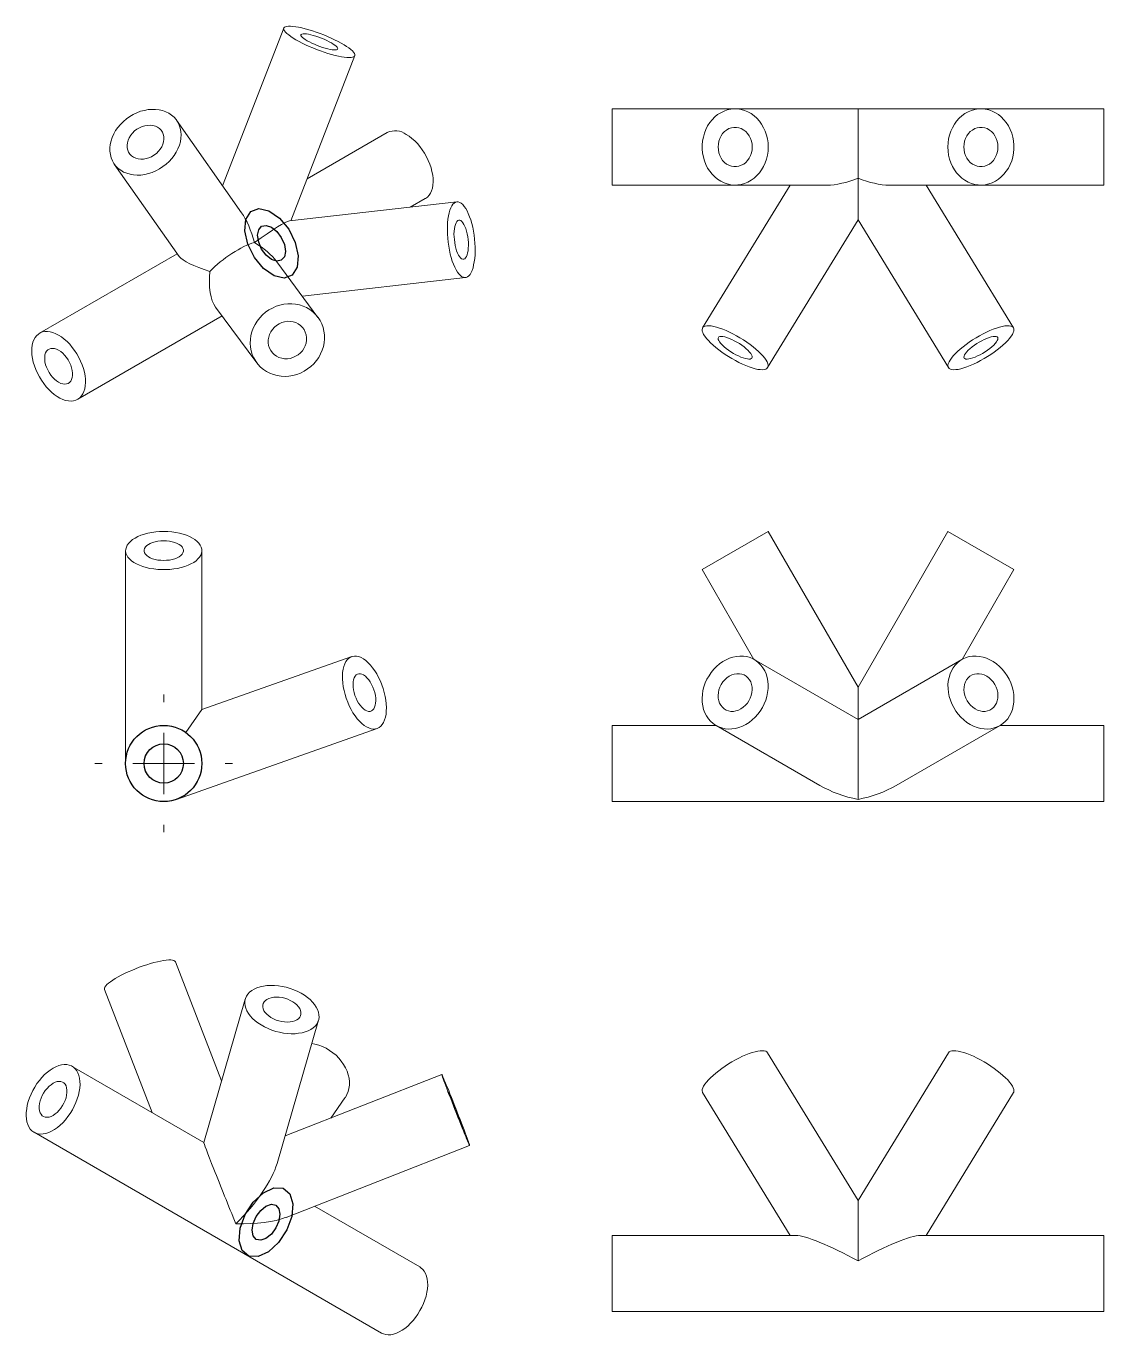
# Model space of a CAD drawing. Header units: millimetres. Extents: x 68 to 206, y 64 to 171.
# Drawn here: x 67.9 to 155.5, y 64.3 to 170.7 of the extents above; entities that cross this region are included whole.
import ezdxf

# ---------------------------------------------------------------- set-up
doc = ezdxf.new("R2010")
doc.units = ezdxf.units.MM

# ---------------------------------------------------------------- blocks, each defined once
blk = doc.blocks.new('SW_CENTERMARKSYMBOL_0')
at = {"color": 0, "linetype": 'Continuous', "lineweight": 0}
for p, q in [((0, 5), (0, 5.6)), ((0, 0), (0, 2.5)), ((-5, 0), (-5.6, 0)), ((0, 0), (-2.5, 0)), ((0, 0), (0, -2.5)), ((0, 0), (2.5, 0)), ((5, 0), (5.6, 0)), ((0, -5), (0, -5.6))]:
    blk.add_line(p, q, dxfattribs=at)

msp = doc.modelspace()

# ---------------------------------------------------------------- linework, layer by layer
at = {"color": 7, "linetype": 'Continuous', "lineweight": 15}
for p, q in [((88.82, 170.55), (83.84, 157.73)), ((89.39, 154.87), (94.6, 168.31)), ((125.55, 163.98), (115.55, 163.98)), ((115.55, 163.98), (115.55, 160.88)), ((135.55, 163.98), (125.55, 163.98)), ((145.55, 163.98), (135.55, 163.98)), ((135.55, 163.98), (135.55, 158.35)), ((155.55, 163.98), (145.55, 163.98)), ((155.55, 163.98), (155.55, 160.88)), ((85.39, 155.53), (80.1, 163.05)), ((97.23, 162.06), (90.71, 158.29)), ((115.55, 160.88), (115.55, 157.78)), ((155.55, 160.88), (155.55, 157.78)), ((75.03, 159.49), (80.32, 151.96)), ((115.55, 157.78), (125.55, 157.78)), ((130.01, 157.78), (122.9, 146.17)), ((125.55, 157.78), (133.01, 157.78)), ((135.55, 154.94), (135.55, 158.35)), ((138.08, 157.78), (145.55, 157.78)), ((148.19, 146.17), (141.08, 157.78)), ((145.55, 157.78), (155.55, 157.78)), ((99.11, 155.98), (100.33, 156.69)), ((102.9, 156.42), (89.28, 154.86)), ((128.19, 142.93), (135.55, 154.94)), ((135.55, 154.94), (142.9, 142.93)), ((80.15, 152.2), (68.95, 145.73)), ((91.6, 147.02), (88.25, 151.54)), ((90.33, 148.74), (103.61, 150.26)), ((72.05, 140.36), (83.8, 147.14)), ((83.27, 147.84), (86.63, 143.33)), ((128.23, 129.6), (122.86, 126.5)), ((135.55, 116.93), (128.23, 129.6)), ((142.86, 129.6), (135.55, 116.93)), ((142.86, 129.6), (148.23, 126.5)), ((75.95, 128.05), (75.95, 110.73)), ((82.15, 115.11), (82.15, 128.05)), ((122.86, 126.5), (127.08, 119.2)), ((144.02, 119.2), (148.23, 126.5)), ((94.35, 119.42), (82.15, 115.11)), ((135.55, 114.31), (127.1, 119.18)), ((144, 119.18), (135.55, 114.31)), ((135.55, 116.93), (135.55, 114.31)), ((80.84, 113.26), (82.15, 115.11)), ((135.55, 107.8), (135.55, 114.31)), ((80.08, 107.8), (96.41, 113.58)), ((123.98, 113.83), (115.55, 113.83)), ((115.55, 113.83), (115.55, 107.63)), ((124, 113.81), (132.45, 108.94)), ((138.65, 108.94), (147.1, 113.81)), ((155.55, 113.83), (147.11, 113.83)), ((155.55, 113.83), (155.55, 107.63)), ((115.55, 107.63), (155.55, 107.63)), ((83.76, 84.92), (80.01, 94.59)), ((74.23, 92.35), (78.12, 82.33)), ((85.69, 91.57), (82.31, 79.91)), ((88.27, 78.18), (91.65, 89.85)), ((135.55, 75.18), (128.19, 87.19)), ((142.9, 87.19), (135.55, 75.18)), ((82.31, 79.91), (71.6, 86.09)), ((101.68, 85.43), (88.92, 80.43)), ((92.65, 81.89), (93.8, 83.52)), ((122.9, 83.96), (130.01, 72.34)), ((141.08, 72.34), (148.19, 83.96)), ((68.5, 80.73), (96.78, 64.4)), ((89.01, 73.8), (103.94, 79.66)), ((99.88, 69.77), (91.32, 74.71)), ((135.55, 70.28), (135.55, 75.18)), ((130.48, 72.34), (115.55, 72.34)), ((115.55, 72.34), (115.55, 66.14)), ((155.55, 72.34), (140.61, 72.34)), ((155.55, 72.34), (155.55, 66.14)), ((115.55, 66.14), (135.55, 66.14)), ((135.55, 66.14), (155.55, 66.14))]:
    msp.add_line(p, q, dxfattribs=at)
at = {"color": 7, "linetype": 'Continuous', "lineweight": 15, "flags": 128}
for points in [[(89.81, 169.6), (90.06, 169.47), (90.32, 169.33), (90.6, 169.2), (90.89, 169.06), (91.19, 168.94), (91.49, 168.81), (91.8, 168.7), (92.11, 168.59), (92.41, 168.49), (92.71, 168.41), (92.99, 168.33), (93.26, 168.27), (93.51, 168.22), (93.74, 168.18), (93.95, 168.16), (94.13, 168.16), (94.29, 168.16), (94.42, 168.18), (94.51, 168.22), (94.58, 168.27), (94.61, 168.33), (94.6, 168.41), (94.57, 168.49), (94.5, 168.59), (94.41, 168.7), (94.28, 168.81), (94.12, 168.94), (93.93, 169.06), (93.72, 169.2), (93.49, 169.33), (93.24, 169.47), (92.96, 169.6), (92.68, 169.73), (92.38, 169.86), (92.08, 169.99), (91.77, 170.11), (91.46, 170.22), (91.16, 170.32), (90.86, 170.41), (90.57, 170.5), (90.29, 170.56), (90.03, 170.62), (89.79, 170.66), (89.57, 170.69), (89.37, 170.71), (89.2, 170.71), (89.06, 170.69), (88.95, 170.66), (88.87, 170.62), (88.83, 170.57), (88.81, 170.5), (88.83, 170.42), (88.88, 170.32), (88.96, 170.22), (89.08, 170.11), (89.22, 169.99), (89.39, 169.87), (89.59, 169.74), (89.81, 169.6)], [(90.73, 169.52), (90.91, 169.42), (91.11, 169.32), (91.32, 169.23), (91.54, 169.14), (91.76, 169.05), (91.98, 168.98), (92.2, 168.91), (92.41, 168.86), (92.6, 168.81), (92.77, 168.79), (92.91, 168.77), (93.03, 168.78), (93.12, 168.79), (93.18, 168.82), (93.21, 168.87), (93.2, 168.92), (93.16, 168.99), (93.08, 169.07), (92.98, 169.16), (92.85, 169.25), (92.69, 169.34), (92.51, 169.44), (92.31, 169.54), (92.1, 169.64), (91.88, 169.73), (91.66, 169.81), (91.44, 169.89), (91.22, 169.95), (91.01, 170.01), (90.83, 170.05), (90.66, 170.08), (90.51, 170.09), (90.39, 170.09), (90.3, 170.07), (90.24, 170.04), (90.21, 170), (90.22, 169.94), (90.26, 169.87), (90.34, 169.79), (90.44, 169.71), (90.57, 169.62), (90.73, 169.52)], [(79.47, 163.63), (79.69, 163.48), (79.89, 163.31), (80.06, 163.11), (80.2, 162.9), (80.32, 162.66), (80.4, 162.41), (80.45, 162.14), (80.47, 161.87), (80.45, 161.59), (80.41, 161.31), (80.33, 161.02), (80.21, 160.74), (80.07, 160.46), (79.9, 160.19), (79.71, 159.94), (79.49, 159.7), (79.25, 159.48), (78.99, 159.28), (78.71, 159.1), (78.42, 158.94), (78.12, 158.81), (77.81, 158.71), (77.51, 158.64), (77.2, 158.6), (76.89, 158.59), (76.6, 158.61), (76.31, 158.66), (76.04, 158.74), (75.79, 158.84), (75.56, 158.98), (75.35, 159.14), (75.16, 159.32), (75, 159.53), (74.87, 159.76), (74.77, 160), (74.71, 160.26), (74.67, 160.53), (74.67, 160.8), (74.7, 161.09), (74.77, 161.37), (74.86, 161.66), (74.99, 161.94), (75.14, 162.21), (75.33, 162.47), (75.53, 162.72), (75.77, 162.95), (76.02, 163.16), (76.29, 163.35), (76.57, 163.52), (76.87, 163.66), (77.17, 163.78), (77.48, 163.86), (77.78, 163.92), (78.09, 163.94), (78.39, 163.94), (78.68, 163.91), (78.96, 163.84), (79.22, 163.75), (79.47, 163.63)], [(128.23, 160.88), (128.22, 160.55), (128.17, 160.22), (128.09, 159.9), (127.99, 159.6), (127.86, 159.3), (127.7, 159.03), (127.52, 158.78), (127.31, 158.55), (127.09, 158.34), (126.85, 158.17), (126.59, 158.02), (126.32, 157.91), (126.04, 157.83), (125.76, 157.79), (125.47, 157.78), (125.19, 157.81), (124.91, 157.87), (124.64, 157.96), (124.37, 158.09), (124.12, 158.25), (123.89, 158.44), (123.67, 158.66), (123.48, 158.9), (123.31, 159.16), (123.16, 159.45), (123.05, 159.75), (122.96, 160.06), (122.9, 160.39), (122.86, 160.71), (122.86, 161.04), (122.9, 161.37), (122.96, 161.69), (123.05, 162.01), (123.16, 162.31), (123.31, 162.59), (123.48, 162.86), (123.67, 163.1), (123.89, 163.32), (124.12, 163.51), (124.37, 163.67), (124.64, 163.79), (124.91, 163.89), (125.19, 163.95), (125.47, 163.98), (125.76, 163.97), (126.04, 163.92), (126.32, 163.85), (126.59, 163.73), (126.85, 163.59), (127.09, 163.41), (127.31, 163.21), (127.52, 162.98), (127.7, 162.73), (127.86, 162.45), (127.99, 162.16), (128.09, 161.85), (128.17, 161.53), (128.22, 161.21), (128.23, 160.88)], [(142.86, 160.88), (142.88, 160.55), (142.92, 160.22), (143, 159.9), (143.1, 159.6), (143.23, 159.3), (143.39, 159.03), (143.57, 158.78), (143.78, 158.55), (144, 158.34), (144.24, 158.17), (144.5, 158.02), (144.77, 157.91), (145.05, 157.83), (145.33, 157.79), (145.62, 157.78), (145.9, 157.81), (146.18, 157.87), (146.46, 157.96), (146.72, 158.09), (146.97, 158.25), (147.2, 158.44), (147.42, 158.66), (147.61, 158.9), (147.78, 159.16), (147.93, 159.45), (148.05, 159.75), (148.14, 160.06), (148.2, 160.39), (148.23, 160.71), (148.23, 161.04), (148.2, 161.37), (148.14, 161.69), (148.05, 162.01), (147.93, 162.31), (147.78, 162.59), (147.61, 162.86), (147.42, 163.1), (147.2, 163.32), (146.97, 163.51), (146.72, 163.67), (146.46, 163.79), (146.18, 163.89), (145.9, 163.95), (145.62, 163.98), (145.33, 163.97), (145.05, 163.92), (144.77, 163.85), (144.5, 163.73), (144.24, 163.59), (144, 163.41), (143.78, 163.21), (143.57, 162.98), (143.39, 162.73), (143.23, 162.45), (143.1, 162.16), (143, 161.85), (142.92, 161.53), (142.88, 161.21), (142.86, 160.88)], [(78.55, 162.49), (78.71, 162.38), (78.84, 162.24), (78.94, 162.08), (79.01, 161.91), (79.06, 161.72), (79.06, 161.52), (79.04, 161.31), (78.98, 161.11), (78.89, 160.9), (78.77, 160.71), (78.62, 160.53), (78.45, 160.36), (78.26, 160.21), (78.06, 160.09), (77.84, 160), (77.62, 159.93), (77.4, 159.89), (77.18, 159.89), (76.97, 159.91), (76.77, 159.97), (76.59, 160.05), (76.43, 160.16), (76.3, 160.3), (76.19, 160.45), (76.12, 160.63), (76.08, 160.82), (76.07, 161.02), (76.1, 161.22), (76.16, 161.43), (76.25, 161.63), (76.37, 161.83), (76.51, 162.01), (76.68, 162.18), (76.87, 162.32), (77.08, 162.44), (77.29, 162.54), (77.52, 162.61), (77.74, 162.64), (77.96, 162.65), (78.17, 162.63), (78.37, 162.57), (78.55, 162.49)], [(98.78, 161.9), (99.01, 161.75), (99.24, 161.58), (99.47, 161.38), (99.69, 161.15), (99.89, 160.91), (100.09, 160.65), (100.27, 160.37), (100.43, 160.09), (100.57, 159.79), (100.7, 159.49), (100.8, 159.19), (100.88, 158.89), (100.94, 158.6), (100.97, 158.31), (100.97, 158.04), (100.95, 157.78), (100.91, 157.54), (100.84, 157.32), (100.75, 157.13), (100.64, 156.96), (100.51, 156.81), (100.35, 156.7), (100.33, 156.69)], [(126.93, 160.88), (126.92, 160.64), (126.87, 160.41), (126.79, 160.18), (126.69, 159.98), (126.56, 159.79), (126.41, 159.63), (126.24, 159.49), (126.05, 159.39), (125.85, 159.32), (125.65, 159.28), (125.44, 159.28), (125.24, 159.32), (125.04, 159.39), (124.85, 159.49), (124.68, 159.63), (124.53, 159.79), (124.4, 159.98), (124.3, 160.18), (124.22, 160.41), (124.18, 160.64), (124.16, 160.88), (124.18, 161.12), (124.22, 161.35), (124.3, 161.57), (124.4, 161.78), (124.53, 161.97), (124.68, 162.13), (124.85, 162.26), (125.04, 162.37), (125.24, 162.44), (125.44, 162.47), (125.65, 162.47), (125.85, 162.44), (126.05, 162.37), (126.24, 162.26), (126.41, 162.13), (126.56, 161.97), (126.69, 161.78), (126.79, 161.57), (126.87, 161.35), (126.92, 161.12), (126.93, 160.88)], [(144.16, 160.88), (144.18, 160.64), (144.22, 160.41), (144.3, 160.18), (144.4, 159.98), (144.53, 159.79), (144.68, 159.63), (144.85, 159.49), (145.04, 159.39), (145.24, 159.32), (145.44, 159.28), (145.65, 159.28), (145.85, 159.32), (146.05, 159.39), (146.24, 159.49), (146.41, 159.63), (146.56, 159.79), (146.69, 159.98), (146.79, 160.18), (146.87, 160.41), (146.92, 160.64), (146.93, 160.88), (146.92, 161.12), (146.87, 161.35), (146.79, 161.57), (146.69, 161.78), (146.56, 161.97), (146.41, 162.13), (146.24, 162.26), (146.05, 162.37), (145.85, 162.44), (145.65, 162.47), (145.44, 162.47), (145.24, 162.44), (145.04, 162.37), (144.85, 162.26), (144.68, 162.13), (144.53, 161.97), (144.4, 161.78), (144.3, 161.57), (144.22, 161.35), (144.18, 161.12), (144.16, 160.88)], [(102.53, 151.6), (102.63, 151.34), (102.73, 151.1), (102.84, 150.89), (102.96, 150.7), (103.07, 150.55), (103.19, 150.42), (103.31, 150.33), (103.43, 150.28), (103.55, 150.26), (103.67, 150.27), (103.78, 150.32), (103.88, 150.4), (103.98, 150.51), (104.07, 150.66), (104.15, 150.84), (104.22, 151.05), (104.27, 151.28), (104.32, 151.53), (104.36, 151.81), (104.38, 152.1), (104.39, 152.41), (104.39, 152.73), (104.37, 153.05), (104.34, 153.38), (104.3, 153.71), (104.25, 154.03), (104.19, 154.35), (104.11, 154.65), (104.03, 154.94), (103.93, 155.21), (103.83, 155.46), (103.73, 155.69), (103.62, 155.88), (103.5, 156.05), (103.38, 156.19), (103.26, 156.3), (103.14, 156.37), (103.02, 156.41), (102.9, 156.42), (102.79, 156.39), (102.68, 156.32), (102.58, 156.22), (102.49, 156.09), (102.41, 155.93), (102.33, 155.73), (102.27, 155.52), (102.21, 155.27), (102.17, 155), (102.14, 154.72), (102.13, 154.42), (102.13, 154.11), (102.13, 153.78), (102.16, 153.46), (102.19, 153.13), (102.24, 152.8), (102.3, 152.48), (102.36, 152.17), (102.44, 151.88), (102.53, 151.6)], [(102.88, 152.44), (102.82, 152.65), (102.77, 152.87), (102.73, 153.1), (102.7, 153.34), (102.68, 153.57), (102.67, 153.8), (102.68, 154.03), (102.7, 154.23), (102.74, 154.42), (102.78, 154.58), (102.84, 154.71), (102.9, 154.82), (102.98, 154.89), (103.06, 154.92), (103.14, 154.92), (103.23, 154.89), (103.31, 154.82), (103.4, 154.72), (103.48, 154.58), (103.56, 154.42), (103.63, 154.24), (103.69, 154.03), (103.75, 153.81), (103.79, 153.58), (103.82, 153.34), (103.84, 153.1), (103.84, 152.87), (103.83, 152.65), (103.81, 152.44), (103.78, 152.26), (103.73, 152.1), (103.68, 151.96), (103.61, 151.86), (103.54, 151.79), (103.46, 151.75), (103.38, 151.75), (103.29, 151.79), (103.2, 151.86), (103.11, 151.96), (103.03, 152.09), (102.95, 152.25), (102.88, 152.44)], [(92.13, 145.59), (92.13, 145.28), (92.11, 144.96), (92.04, 144.65), (91.95, 144.35), (91.82, 144.05), (91.66, 143.76), (91.47, 143.5), (91.26, 143.25), (91.02, 143.02), (90.76, 142.82), (90.48, 142.64), (90.19, 142.49), (89.88, 142.38), (89.56, 142.29), (89.24, 142.24), (88.92, 142.22), (88.6, 142.23), (88.29, 142.28), (87.98, 142.36), (87.69, 142.47), (87.42, 142.61), (87.16, 142.79), (86.93, 142.98), (86.72, 143.21), (86.54, 143.45), (86.38, 143.72), (86.26, 144), (86.17, 144.29), (86.12, 144.6), (86.09, 144.91), (86.11, 145.23), (86.15, 145.54), (86.23, 145.85), (86.34, 146.15), (86.49, 146.44), (86.66, 146.72), (86.86, 146.98), (87.09, 147.22), (87.34, 147.43), (87.61, 147.62), (87.9, 147.78), (88.2, 147.92), (88.51, 148.02), (88.83, 148.09), (89.15, 148.12), (89.47, 148.13), (89.78, 148.1), (90.09, 148.03), (90.39, 147.94), (90.68, 147.81), (90.94, 147.65), (91.19, 147.47), (91.41, 147.25), (91.61, 147.02), (91.77, 146.76), (91.91, 146.49), (92.02, 146.2), (92.09, 145.9), (92.13, 145.59)], [(70.5, 145.57), (70.73, 145.43), (70.96, 145.25), (71.19, 145.05), (71.4, 144.83), (71.61, 144.58), (71.8, 144.32), (71.98, 144.04), (72.15, 143.76), (72.29, 143.46), (72.41, 143.16), (72.52, 142.86), (72.6, 142.56), (72.65, 142.27), (72.68, 141.98), (72.69, 141.71), (72.67, 141.45), (72.63, 141.21), (72.56, 140.99), (72.47, 140.8), (72.36, 140.63), (72.22, 140.48), (72.07, 140.37), (71.9, 140.29), (71.71, 140.23), (71.51, 140.21), (71.3, 140.22), (71.07, 140.27), (70.85, 140.34), (70.61, 140.45), (70.38, 140.58), (70.15, 140.75), (69.92, 140.93), (69.7, 141.15), (69.49, 141.38), (69.29, 141.63), (69.1, 141.9), (68.93, 142.18), (68.77, 142.48), (68.64, 142.77), (68.53, 143.07), (68.43, 143.37), (68.37, 143.67), (68.32, 143.96), (68.31, 144.24), (68.31, 144.51), (68.34, 144.76), (68.4, 144.99), (68.48, 145.19), (68.58, 145.38), (68.7, 145.53), (68.85, 145.66), (69.01, 145.76), (69.19, 145.83), (69.38, 145.87), (69.59, 145.87), (69.81, 145.84), (70.03, 145.78), (70.26, 145.69), (70.5, 145.57)], [(87.56, 144.96), (87.59, 144.73), (87.66, 144.52), (87.76, 144.32), (87.89, 144.14), (88.05, 143.99), (88.23, 143.86), (88.43, 143.76), (88.65, 143.69), (88.87, 143.65), (89.11, 143.65), (89.34, 143.68), (89.57, 143.75), (89.78, 143.85), (89.99, 143.97), (90.17, 144.13), (90.33, 144.3), (90.46, 144.5), (90.56, 144.71), (90.63, 144.93), (90.67, 145.16), (90.67, 145.39), (90.64, 145.61), (90.57, 145.82), (90.47, 146.02), (90.34, 146.2), (90.18, 146.36), (90, 146.49), (89.8, 146.59), (89.58, 146.66), (89.36, 146.69), (89.12, 146.7), (88.89, 146.66), (88.66, 146.6), (88.45, 146.5), (88.24, 146.37), (88.06, 146.22), (87.9, 146.04), (87.77, 145.85), (87.67, 145.63), (87.6, 145.41), (87.56, 145.18), (87.56, 144.96)], [(128.19, 142.93), (128.12, 142.86), (128.03, 142.8), (127.91, 142.77), (127.76, 142.76), (127.59, 142.77), (127.39, 142.79), (127.17, 142.84), (126.94, 142.91), (126.68, 142.99), (126.42, 143.1), (126.14, 143.22), (125.86, 143.35), (125.58, 143.5), (125.29, 143.66), (125.01, 143.83), (124.73, 144.01), (124.46, 144.19), (124.21, 144.38), (123.97, 144.57), (123.75, 144.76), (123.55, 144.95), (123.37, 145.13), (123.21, 145.31), (123.08, 145.48), (122.98, 145.63), (122.91, 145.78), (122.87, 145.91), (122.86, 146.03), (122.88, 146.12), (122.93, 146.21), (123.01, 146.27), (123.12, 146.31), (123.25, 146.33), (123.42, 146.34), (123.6, 146.32), (123.81, 146.28), (124.04, 146.22), (124.28, 146.15), (124.54, 146.05), (124.81, 145.94), (125.09, 145.82), (125.37, 145.67), (125.66, 145.52), (125.94, 145.35), (126.22, 145.18), (126.49, 145), (126.76, 144.81), (127, 144.62), (127.24, 144.43), (127.45, 144.24), (127.64, 144.06), (127.81, 143.88), (127.95, 143.7), (128.06, 143.54), (128.15, 143.39), (128.2, 143.25), (128.23, 143.13), (128.22, 143.02), (128.19, 142.93)], [(142.9, 142.93), (142.97, 142.86), (143.06, 142.8), (143.18, 142.77), (143.33, 142.76), (143.51, 142.77), (143.7, 142.79), (143.92, 142.84), (144.16, 142.91), (144.41, 142.99), (144.67, 143.1), (144.95, 143.22), (145.23, 143.35), (145.52, 143.5), (145.8, 143.66), (146.08, 143.83), (146.36, 144.01), (146.63, 144.19), (146.88, 144.38), (147.12, 144.57), (147.34, 144.76), (147.55, 144.95), (147.73, 145.13), (147.88, 145.31), (148.01, 145.48), (148.11, 145.63), (148.18, 145.78), (148.22, 145.91), (148.23, 146.03), (148.21, 146.12), (148.16, 146.21), (148.08, 146.27), (147.97, 146.31), (147.84, 146.33), (147.68, 146.34), (147.49, 146.32), (147.28, 146.28), (147.06, 146.22), (146.81, 146.15), (146.55, 146.05), (146.28, 145.94), (146, 145.82), (145.72, 145.67), (145.43, 145.52), (145.15, 145.35), (144.87, 145.18), (144.6, 145), (144.34, 144.81), (144.09, 144.62), (143.86, 144.43), (143.64, 144.24), (143.45, 144.06), (143.29, 143.88), (143.15, 143.7), (143.03, 143.54), (142.95, 143.39), (142.89, 143.25), (142.86, 143.13), (142.87, 143.02), (142.9, 142.93)], [(124.18, 145.38), (124.16, 145.32), (124.17, 145.23), (124.21, 145.13), (124.28, 145.02), (124.38, 144.89), (124.51, 144.76), (124.65, 144.62), (124.82, 144.49), (125.01, 144.35), (125.2, 144.22), (125.41, 144.09), (125.61, 143.98), (125.82, 143.88), (126.02, 143.79), (126.21, 143.72), (126.38, 143.67), (126.54, 143.64), (126.67, 143.62), (126.78, 143.63), (126.86, 143.66), (126.91, 143.71), (126.93, 143.78), (126.92, 143.87), (126.88, 143.97), (126.81, 144.08), (126.71, 144.2), (126.59, 144.34), (126.44, 144.47), (126.27, 144.61), (126.08, 144.75), (125.89, 144.88), (125.68, 145), (125.48, 145.12), (125.27, 145.22), (125.07, 145.31), (124.88, 145.38), (124.71, 145.43), (124.55, 145.46), (124.42, 145.47), (124.31, 145.46), (124.23, 145.43), (124.18, 145.38)], [(144.18, 143.71), (144.16, 143.78), (144.17, 143.87), (144.21, 143.97), (144.28, 144.08), (144.38, 144.2), (144.51, 144.34), (144.65, 144.47), (144.82, 144.61), (145.01, 144.75), (145.2, 144.88), (145.41, 145), (145.61, 145.12), (145.82, 145.22), (146.02, 145.31), (146.21, 145.38), (146.38, 145.43), (146.54, 145.46), (146.67, 145.47), (146.78, 145.46), (146.86, 145.43), (146.91, 145.38), (146.93, 145.32), (146.92, 145.23), (146.88, 145.13), (146.81, 145.02), (146.71, 144.89), (146.59, 144.76), (146.44, 144.62), (146.27, 144.49), (146.08, 144.35), (145.89, 144.22), (145.68, 144.09), (145.48, 143.98), (145.27, 143.88), (145.07, 143.79), (144.88, 143.72), (144.71, 143.67), (144.55, 143.64), (144.42, 143.62), (144.31, 143.63), (144.23, 143.66), (144.18, 143.71)], [(70.5, 144.35), (70.67, 144.24), (70.83, 144.1), (70.99, 143.94), (71.13, 143.75), (71.27, 143.56), (71.38, 143.35), (71.48, 143.13), (71.55, 142.91), (71.6, 142.7), (71.63, 142.49), (71.63, 142.29), (71.6, 142.12), (71.55, 141.96), (71.48, 141.82), (71.38, 141.72), (71.27, 141.64), (71.13, 141.6), (70.99, 141.58), (70.83, 141.6), (70.67, 141.65), (70.5, 141.74), (70.33, 141.85), (70.16, 141.99), (70.01, 142.15), (69.86, 142.33), (69.73, 142.53), (69.61, 142.74), (69.52, 142.96), (69.44, 143.17), (69.39, 143.39), (69.37, 143.6), (69.37, 143.79), (69.39, 143.97), (69.44, 144.13), (69.52, 144.26), (69.61, 144.37), (69.73, 144.44), (69.86, 144.49), (70.01, 144.5), (70.16, 144.48), (70.33, 144.43), (70.5, 144.35)], [(79.05, 129.6), (79.38, 129.59), (79.71, 129.56), (80.03, 129.52), (80.33, 129.46), (80.63, 129.38), (80.9, 129.29), (81.15, 129.19), (81.38, 129.07), (81.59, 128.94), (81.76, 128.8), (81.91, 128.65), (82.02, 128.49), (82.1, 128.33), (82.14, 128.17), (82.15, 128.01), (82.12, 127.84), (82.06, 127.68), (81.97, 127.52), (81.84, 127.37), (81.68, 127.22), (81.49, 127.09), (81.27, 126.97), (81.03, 126.85), (80.77, 126.75), (80.48, 126.67), (80.18, 126.6), (79.87, 126.55), (79.54, 126.52), (79.22, 126.5), (78.89, 126.5), (78.56, 126.52), (78.24, 126.55), (77.92, 126.6), (77.62, 126.67), (77.34, 126.75), (77.07, 126.85), (76.83, 126.97), (76.61, 127.09), (76.42, 127.22), (76.26, 127.37), (76.14, 127.52), (76.04, 127.68), (75.98, 127.84), (75.95, 128.01), (75.96, 128.17), (76.01, 128.33), (76.08, 128.49), (76.2, 128.65), (76.34, 128.8), (76.51, 128.94), (76.72, 129.07), (76.95, 129.19), (77.2, 129.29), (77.48, 129.38), (77.77, 129.46), (78.08, 129.52), (78.4, 129.56), (78.72, 129.59), (79.05, 129.6)], [(79.05, 128.85), (79.29, 128.84), (79.52, 128.81), (79.75, 128.77), (79.95, 128.71), (80.14, 128.63), (80.3, 128.55), (80.44, 128.45), (80.54, 128.34), (80.61, 128.22), (80.65, 128.11), (80.65, 127.99), (80.61, 127.87), (80.54, 127.75), (80.44, 127.65), (80.3, 127.55), (80.14, 127.46), (79.95, 127.39), (79.75, 127.33), (79.52, 127.28), (79.29, 127.26), (79.05, 127.25), (78.81, 127.26), (78.58, 127.28), (78.36, 127.33), (78.15, 127.39), (77.96, 127.46), (77.8, 127.55), (77.67, 127.65), (77.56, 127.75), (77.49, 127.87), (77.46, 127.99), (77.46, 128.11), (77.49, 128.22), (77.56, 128.34), (77.67, 128.45), (77.8, 128.55), (77.96, 128.63), (78.15, 128.71), (78.36, 128.77), (78.58, 128.81), (78.81, 128.84), (79.05, 128.85)], [(97, 116.5), (97.07, 116.18), (97.12, 115.87), (97.16, 115.57), (97.17, 115.27), (97.16, 114.99), (97.14, 114.73), (97.09, 114.49), (97.02, 114.27), (96.94, 114.07), (96.83, 113.9), (96.71, 113.77), (96.58, 113.66), (96.43, 113.58), (96.27, 113.54), (96.1, 113.53), (95.92, 113.56), (95.74, 113.62), (95.55, 113.71), (95.36, 113.83), (95.17, 113.98), (94.98, 114.17), (94.8, 114.37), (94.62, 114.61), (94.45, 114.86), (94.3, 115.13), (94.15, 115.42), (94.02, 115.72), (93.9, 116.03), (93.81, 116.34), (93.72, 116.66), (93.66, 116.97), (93.62, 117.28), (93.6, 117.58), (93.59, 117.87), (93.61, 118.14), (93.65, 118.39), (93.71, 118.63), (93.78, 118.83), (93.88, 119.02), (93.99, 119.17), (94.11, 119.29), (94.26, 119.38), (94.41, 119.44), (94.58, 119.47), (94.75, 119.46), (94.93, 119.42), (95.12, 119.34), (95.31, 119.23), (95.5, 119.1), (95.69, 118.93), (95.87, 118.73), (96.05, 118.51), (96.23, 118.27), (96.39, 118.01), (96.54, 117.73), (96.68, 117.43), (96.8, 117.13), (96.91, 116.82), (97, 116.5)], [(128.19, 116.5), (128.12, 116.18), (128.03, 115.87), (127.91, 115.57), (127.76, 115.27), (127.59, 114.99), (127.39, 114.73), (127.17, 114.49), (126.94, 114.27), (126.68, 114.07), (126.42, 113.9), (126.14, 113.77), (125.86, 113.66), (125.58, 113.58), (125.29, 113.54), (125.01, 113.53), (124.73, 113.56), (124.46, 113.62), (124.21, 113.71), (123.97, 113.83), (123.75, 113.98), (123.55, 114.17), (123.37, 114.37), (123.21, 114.61), (123.08, 114.86), (122.98, 115.13), (122.91, 115.42), (122.87, 115.72), (122.86, 116.03), (122.88, 116.34), (122.93, 116.66), (123.01, 116.97), (123.12, 117.28), (123.25, 117.58), (123.42, 117.87), (123.6, 118.14), (123.81, 118.39), (124.04, 118.63), (124.28, 118.83), (124.54, 119.02), (124.81, 119.17), (125.09, 119.29), (125.37, 119.38), (125.66, 119.44), (125.94, 119.47), (126.22, 119.46), (126.49, 119.42), (126.76, 119.34), (127, 119.23), (127.24, 119.1), (127.45, 118.93), (127.64, 118.73), (127.81, 118.51), (127.95, 118.27), (128.06, 118.01), (128.15, 117.73), (128.2, 117.43), (128.23, 117.13), (128.22, 116.82), (128.19, 116.5)], [(142.9, 116.5), (142.97, 116.18), (143.06, 115.87), (143.18, 115.57), (143.33, 115.27), (143.51, 114.99), (143.7, 114.73), (143.92, 114.49), (144.16, 114.27), (144.41, 114.07), (144.67, 113.9), (144.95, 113.77), (145.23, 113.66), (145.52, 113.58), (145.8, 113.54), (146.08, 113.53), (146.36, 113.56), (146.63, 113.62), (146.88, 113.71), (147.12, 113.83), (147.34, 113.98), (147.55, 114.17), (147.73, 114.37), (147.88, 114.61), (148.01, 114.86), (148.11, 115.13), (148.18, 115.42), (148.22, 115.72), (148.23, 116.03), (148.21, 116.34), (148.16, 116.66), (148.08, 116.97), (147.97, 117.28), (147.84, 117.58), (147.68, 117.87), (147.49, 118.14), (147.28, 118.39), (147.06, 118.63), (146.81, 118.83), (146.55, 119.02), (146.28, 119.17), (146, 119.29), (145.72, 119.38), (145.43, 119.44), (145.15, 119.47), (144.87, 119.46), (144.6, 119.42), (144.34, 119.34), (144.09, 119.23), (143.86, 119.1), (143.64, 118.93), (143.45, 118.73), (143.29, 118.51), (143.15, 118.27), (143.03, 118.01), (142.95, 117.73), (142.89, 117.43), (142.86, 117.13), (142.87, 116.82), (142.9, 116.5)], [(94.55, 116.5), (94.61, 116.27), (94.7, 116.05), (94.8, 115.83), (94.91, 115.64), (95.04, 115.46), (95.17, 115.3), (95.3, 115.17), (95.44, 115.07), (95.58, 115.01), (95.71, 114.97), (95.84, 114.97), (95.95, 115.01), (96.05, 115.07), (96.14, 115.17), (96.21, 115.3), (96.26, 115.46), (96.29, 115.64), (96.31, 115.83), (96.3, 116.05), (96.27, 116.27), (96.22, 116.5), (96.15, 116.73), (96.06, 116.95), (95.96, 117.16), (95.85, 117.36), (95.73, 117.54), (95.59, 117.7), (95.46, 117.83), (95.32, 117.93), (95.18, 117.99), (95.05, 118.03), (94.93, 118.03), (94.81, 117.99), (94.71, 117.93), (94.62, 117.83), (94.55, 117.7), (94.5, 117.54), (94.47, 117.36), (94.46, 117.16), (94.47, 116.95), (94.5, 116.73), (94.55, 116.5)], [(124.18, 116.5), (124.16, 116.27), (124.17, 116.05), (124.21, 115.83), (124.28, 115.64), (124.38, 115.46), (124.51, 115.3), (124.65, 115.17), (124.82, 115.07), (125.01, 115.01), (125.2, 114.97), (125.41, 114.97), (125.61, 115.01), (125.82, 115.07), (126.02, 115.17), (126.21, 115.3), (126.38, 115.46), (126.54, 115.64), (126.67, 115.83), (126.78, 116.05), (126.86, 116.27), (126.91, 116.5), (126.93, 116.73), (126.92, 116.95), (126.88, 117.16), (126.81, 117.36), (126.71, 117.54), (126.59, 117.7), (126.44, 117.83), (126.27, 117.93), (126.08, 117.99), (125.89, 118.03), (125.68, 118.03), (125.48, 117.99), (125.27, 117.93), (125.07, 117.83), (124.88, 117.7), (124.71, 117.54), (124.55, 117.36), (124.42, 117.16), (124.31, 116.95), (124.23, 116.73), (124.18, 116.5)], [(144.18, 116.5), (144.16, 116.73), (144.17, 116.95), (144.21, 117.16), (144.28, 117.36), (144.38, 117.54), (144.51, 117.7), (144.65, 117.83), (144.82, 117.93), (145.01, 117.99), (145.2, 118.03), (145.41, 118.03), (145.61, 117.99), (145.82, 117.93), (146.02, 117.83), (146.21, 117.7), (146.38, 117.54), (146.54, 117.36), (146.67, 117.16), (146.78, 116.95), (146.86, 116.73), (146.91, 116.5), (146.93, 116.27), (146.92, 116.05), (146.88, 115.83), (146.81, 115.64), (146.71, 115.46), (146.59, 115.3), (146.44, 115.17), (146.27, 115.07), (146.08, 115.01), (145.89, 114.97), (145.68, 114.97), (145.48, 115.01), (145.27, 115.07), (145.07, 115.17), (144.88, 115.3), (144.71, 115.46), (144.55, 115.64), (144.42, 115.83), (144.31, 116.05), (144.23, 116.27), (144.18, 116.5)], [(80.01, 94.59), (80.01, 94.6), (79.96, 94.66), (79.88, 94.7), (79.77, 94.73), (79.63, 94.75), (79.46, 94.75), (79.26, 94.73), (79.04, 94.7), (78.8, 94.66), (78.54, 94.6), (78.26, 94.53), (77.97, 94.45), (77.67, 94.36), (77.37, 94.26), (77.06, 94.15), (76.75, 94.03), (76.45, 93.9), (76.15, 93.77), (75.87, 93.64), (75.6, 93.5), (75.34, 93.37), (75.11, 93.23), (74.9, 93.1), (74.71, 92.97), (74.55, 92.85), (74.43, 92.74), (74.33, 92.63), (74.26, 92.53), (74.23, 92.45), (74.22, 92.37), (74.23, 92.35)], [(91.68, 90.29), (91.69, 90.09), (91.66, 89.89), (91.6, 89.71), (91.5, 89.53), (91.37, 89.37), (91.21, 89.23), (91.02, 89.1), (90.81, 88.99), (90.57, 88.9), (90.31, 88.82), (90.03, 88.78), (89.74, 88.75), (89.43, 88.74), (89.12, 88.76), (88.8, 88.8), (88.48, 88.86), (88.16, 88.94), (87.84, 89.04), (87.54, 89.16), (87.25, 89.3), (86.97, 89.46), (86.72, 89.62), (86.48, 89.8), (86.27, 89.99), (86.09, 90.19), (85.94, 90.4), (85.82, 90.61), (85.73, 90.82), (85.67, 91.02), (85.65, 91.23), (85.66, 91.43), (85.7, 91.62), (85.78, 91.8), (85.9, 91.97), (86.04, 92.12), (86.21, 92.26), (86.42, 92.38), (86.64, 92.48), (86.89, 92.56), (87.16, 92.62), (87.45, 92.66), (87.75, 92.67), (88.06, 92.67), (88.38, 92.64), (88.7, 92.59), (89.02, 92.52), (89.34, 92.43), (89.65, 92.32), (89.95, 92.19), (90.23, 92.04), (90.5, 91.88), (90.74, 91.7), (90.96, 91.52), (91.16, 91.32), (91.33, 91.12), (91.46, 90.91), (91.57, 90.71), (91.64, 90.5), (91.68, 90.29)], [(87.11, 90.92), (87.15, 90.77), (87.21, 90.62), (87.31, 90.47), (87.44, 90.33), (87.6, 90.19), (87.78, 90.07), (87.98, 89.96), (88.2, 89.86), (88.43, 89.79), (88.66, 89.74), (88.89, 89.7), (89.12, 89.69), (89.34, 89.71), (89.54, 89.74), (89.72, 89.8), (89.88, 89.88), (90.01, 89.97), (90.12, 90.08), (90.19, 90.21), (90.22, 90.35), (90.22, 90.49), (90.19, 90.64), (90.12, 90.79), (90.02, 90.94), (89.89, 91.09), (89.73, 91.22), (89.55, 91.35), (89.35, 91.46), (89.14, 91.55), (88.91, 91.63), (88.68, 91.68), (88.44, 91.71), (88.22, 91.72), (88, 91.71), (87.8, 91.67), (87.61, 91.62), (87.45, 91.54), (87.32, 91.45), (87.22, 91.33), (87.15, 91.21), (87.11, 91.07), (87.11, 90.92)], [(91.1, 87.95), (91.36, 87.9), (91.66, 87.81), (91.97, 87.7), (92.26, 87.56), (92.54, 87.39), (92.81, 87.2), (93.07, 86.99), (93.3, 86.76), (93.5, 86.51), (93.69, 86.25), (93.84, 85.98), (93.97, 85.7), (94.06, 85.41), (94.13, 85.13), (94.16, 84.84), (94.16, 84.57), (94.12, 84.3), (94.06, 84.04), (93.96, 83.79), (93.83, 83.57), (93.8, 83.52)], [(128.19, 87.19), (128.12, 87.26), (128.03, 87.32), (127.91, 87.35), (127.76, 87.36), (127.59, 87.36), (127.39, 87.33), (127.17, 87.28), (126.94, 87.21), (126.68, 87.13), (126.42, 87.03), (126.14, 86.91), (125.86, 86.77), (125.58, 86.62), (125.29, 86.46), (125.01, 86.29), (124.73, 86.12), (124.46, 85.93), (124.21, 85.74), (123.97, 85.55), (123.75, 85.36), (123.55, 85.17), (123.37, 84.99), (123.21, 84.81), (123.08, 84.65), (122.98, 84.49), (122.91, 84.34), (122.87, 84.21), (122.86, 84.1), (122.88, 84), (122.9, 83.96)], [(142.9, 87.19), (142.97, 87.26), (143.06, 87.32), (143.18, 87.35), (143.33, 87.36), (143.51, 87.36), (143.7, 87.33), (143.92, 87.28), (144.16, 87.21), (144.41, 87.13), (144.67, 87.03), (144.95, 86.91), (145.23, 86.77), (145.52, 86.62), (145.8, 86.46), (146.08, 86.29), (146.36, 86.12), (146.63, 85.93), (146.88, 85.74), (147.12, 85.55), (147.34, 85.36), (147.55, 85.17), (147.73, 84.99), (147.88, 84.81), (148.01, 84.65), (148.11, 84.49), (148.18, 84.34), (148.22, 84.21), (148.23, 84.1), (148.21, 84), (148.19, 83.96)], [(70.05, 85.94), (70.28, 86.06), (70.51, 86.15), (70.74, 86.21), (70.96, 86.24), (71.16, 86.23), (71.36, 86.2), (71.54, 86.13), (71.7, 86.03), (71.84, 85.9), (71.97, 85.74), (72.07, 85.56), (72.15, 85.35), (72.2, 85.12), (72.23, 84.87), (72.24, 84.61), (72.22, 84.33), (72.18, 84.04), (72.11, 83.74), (72.02, 83.44), (71.91, 83.14), (71.77, 82.84), (71.62, 82.55), (71.45, 82.27), (71.26, 82), (71.06, 81.75), (70.85, 81.51), (70.63, 81.3), (70.4, 81.11), (70.17, 80.95), (69.93, 80.82), (69.7, 80.71), (69.47, 80.64), (69.25, 80.59), (69.04, 80.58), (68.84, 80.6), (68.65, 80.65), (68.48, 80.74), (68.33, 80.85), (68.19, 80.99), (68.08, 81.17), (67.99, 81.36), (67.92, 81.58), (67.88, 81.82), (67.86, 82.08), (67.86, 82.35), (67.9, 82.64), (67.95, 82.93), (68.03, 83.23), (68.13, 83.53), (68.26, 83.83), (68.4, 84.12), (68.56, 84.41), (68.74, 84.69), (68.94, 84.95), (69.14, 85.19), (69.36, 85.42), (69.59, 85.62), (69.82, 85.79), (70.05, 85.94)], [(102.09, 84.28), (102.18, 84.03), (102.29, 83.76), (102.4, 83.47), (102.51, 83.18), (102.63, 82.87), (102.75, 82.57), (102.87, 82.26), (102.99, 81.96), (103.11, 81.66), (103.22, 81.37), (103.33, 81.1), (103.43, 80.84), (103.53, 80.6), (103.62, 80.39), (103.7, 80.2), (103.77, 80.03), (103.83, 79.89), (103.87, 79.79), (103.91, 79.71), (103.93, 79.67), (103.94, 79.66), (103.94, 79.68), (103.92, 79.73), (103.89, 79.82), (103.85, 79.94), (103.8, 80.09), (103.74, 80.26), (103.66, 80.46), (103.58, 80.68), (103.49, 80.93), (103.39, 81.19), (103.28, 81.47), (103.17, 81.76), (103.05, 82.06), (102.93, 82.37), (102.81, 82.67), (102.69, 82.98), (102.57, 83.28), (102.46, 83.57), (102.34, 83.85), (102.24, 84.12), (102.14, 84.37), (102.04, 84.6), (101.96, 84.8), (101.88, 84.98), (101.82, 85.13), (101.77, 85.25), (101.73, 85.34), (101.7, 85.4), (101.68, 85.43), (101.68, 85.42), (101.69, 85.38), (101.71, 85.31), (101.74, 85.21), (101.79, 85.08), (101.85, 84.92), (101.92, 84.73), (102, 84.52), (102.09, 84.28)], [(70.05, 84.72), (70.22, 84.8), (70.38, 84.85), (70.54, 84.87), (70.69, 84.86), (70.82, 84.81), (70.93, 84.74), (71.03, 84.63), (71.1, 84.5), (71.15, 84.34), (71.18, 84.16), (71.18, 83.96), (71.15, 83.76), (71.1, 83.54), (71.03, 83.32), (70.93, 83.11), (70.82, 82.9), (70.69, 82.7), (70.54, 82.52), (70.38, 82.35), (70.22, 82.22), (70.05, 82.1), (69.88, 82.02), (69.72, 81.97), (69.56, 81.95), (69.41, 81.96), (69.28, 82.01), (69.17, 82.08), (69.07, 82.19), (69, 82.32), (68.95, 82.48), (68.92, 82.66), (68.92, 82.86), (68.95, 83.06), (69, 83.28), (69.07, 83.5), (69.17, 83.71), (69.28, 83.92), (69.41, 84.12), (69.56, 84.3), (69.72, 84.47), (69.88, 84.6), (70.05, 84.72)], [(102.44, 83.44), (102.37, 83.61), (102.32, 83.75), (102.28, 83.87), (102.25, 83.96), (102.23, 84.01), (102.23, 84.03), (102.23, 84.02), (102.26, 83.98), (102.29, 83.9), (102.33, 83.8), (102.39, 83.66), (102.46, 83.5), (102.53, 83.32), (102.61, 83.12), (102.69, 82.91), (102.78, 82.69), (102.87, 82.47), (102.95, 82.25), (103.04, 82.04), (103.11, 81.83), (103.18, 81.65), (103.25, 81.48), (103.3, 81.34), (103.34, 81.22), (103.37, 81.13), (103.39, 81.08), (103.39, 81.06), (103.39, 81.07), (103.36, 81.11), (103.33, 81.19), (103.29, 81.29), (103.23, 81.43), (103.16, 81.59), (103.09, 81.77), (103.01, 81.96), (102.93, 82.17), (102.84, 82.39), (102.75, 82.62), (102.67, 82.84), (102.59, 83.05), (102.51, 83.26), (102.44, 83.44)], [(99.88, 69.77), (99.98, 69.7), (100.13, 69.57), (100.25, 69.42), (100.35, 69.23), (100.43, 69.02), (100.49, 68.79), (100.52, 68.55), (100.53, 68.28), (100.51, 68), (100.46, 67.71), (100.4, 67.41), (100.31, 67.11), (100.19, 66.81), (100.06, 66.51), (99.9, 66.22), (99.73, 65.94), (99.55, 65.67), (99.34, 65.42), (99.13, 65.19), (98.91, 64.97), (98.68, 64.78), (98.45, 64.62), (98.22, 64.49), (97.99, 64.38), (97.76, 64.31), (97.54, 64.26), (97.32, 64.25), (97.12, 64.27), (96.94, 64.33), (96.78, 64.4)]]:
    msp.add_lwpolyline(points, dxfattribs=at)
at = {"color": 7, "linetype": 'Continuous', "flags": 128}
for points in [[(88.46, 155.09), (89.22, 154.19), (89.76, 153.11), (90, 152.03), (89.92, 151.09), (89.51, 150.46), (88.85, 150.21), (88.03, 150.4), (87.18, 150.99), (86.43, 151.9), (85.89, 152.97), (85.64, 154.06), (85.72, 154.99), (86.13, 155.63), (86.79, 155.87), (87.61, 155.68), (88.46, 155.09)], [(87.82, 154.35), (88.25, 154), (88.62, 153.51), (88.87, 152.94), (88.95, 152.39), (88.87, 151.94), (88.62, 151.66), (88.25, 151.59), (87.82, 151.74), (87.39, 152.09), (87.02, 152.58), (86.78, 153.15), (86.69, 153.7), (86.78, 154.15), (87.02, 154.43), (87.39, 154.5), (87.82, 154.35)], [(88.01, 76.2), (88.77, 76.17), (89.31, 75.71), (89.56, 74.91), (89.47, 73.88), (89.07, 72.78), (88.4, 71.77), (87.58, 71.01), (86.73, 70.62), (85.98, 70.65), (85.44, 71.1), (85.19, 71.91), (85.28, 72.94), (85.68, 74.04), (86.34, 75.05), (87.16, 75.81), (88.01, 76.2)], [(87.37, 74.72), (87.81, 74.87), (88.17, 74.79), (88.42, 74.51), (88.51, 74.06), (88.42, 73.51), (88.17, 72.95), (87.81, 72.45), (87.37, 72.1), (86.94, 71.95), (86.57, 72.02), (86.33, 72.31), (86.24, 72.76), (86.33, 73.31), (86.57, 73.87), (86.94, 74.37), (87.37, 74.72)]]:
    msp.add_lwpolyline(points, dxfattribs=at)
at = {"color": 7, "linetype": 'Continuous'}
for radius in [3.1, 1.6]:
    msp.add_circle((79.05, 110.73), radius, dxfattribs=at)
at = {"color": 7, "linetype": 'Continuous', "lineweight": 15}
for radius in [3.1, 1.6]:
    msp.add_circle((79.05, 110.73), radius, dxfattribs=at)
msp.add_arc((97.88, 160.66), 1.54, 53.9191, 114.7704, dxfattribs=at)
for centre, major_axis, ratio, start_param, end_param in [((135.55, 160.88), (4.24, 2.38), 0.469882, 3.839506, 4.454986), ((135.55, 160.88), (4.24, -2.38), 0.469882, 4.969792, 5.585272), ((84.64, 151.21), (-0.64, 5.21), 0.402531, 5.033917, 5.638283), ((84.64, 151.21), (4.71, 3.64), 0.07499, 0.123517, 1.123905), ((84.64, 151.21), (2.51, 1.82), 0.276224, 0.600826, 2.171622), ((84.64, 151.21), (4.08, -1.77), 0.56157, 0.771959, 1.369245), ((84.64, 151.21), (4.38, -0.97), 0.201835, 3.358776, 4.325206), ((84.64, 151.21), (0.78, 3.77), 0.452814, 1.78444, 2.757949), ((135.55, 110.73), (5.32, -1.43), 0.517638, 4.234731, 4.85021), ((135.55, 110.73), (5.32, 1.43), 0.517638, 4.574568, 5.190047), ((84.19, 75.25), (-1.88, 4.66), 0.012241, 0.015625, 2.000814), ((84.19, 75.25), (3.96, 4.34), 0.321625, 4.54837, 5.704774), ((84.19, 75.25), (5.91, -0.44), 0.325073, 4.860783, 5.689149), ((135.55, 69.24), (5.35, -3), 0.147477, 1.65323, 2.88419), ((135.55, 69.24), (5.35, 3), 0.147477, 0.257403, 1.488362)]:
    msp.add_ellipse(centre, major_axis=major_axis, ratio=ratio, start_param=start_param, end_param=end_param, dxfattribs=at)

# ---------------------------------------------------------------- block references
at = {"color": 7, "linetype": 'Continuous', "lineweight": 0}
msp.add_blockref('SW_CENTERMARKSYMBOL_0', (79.05, 110.73), dxfattribs=at)

doc.saveas('drawing.dxf')
